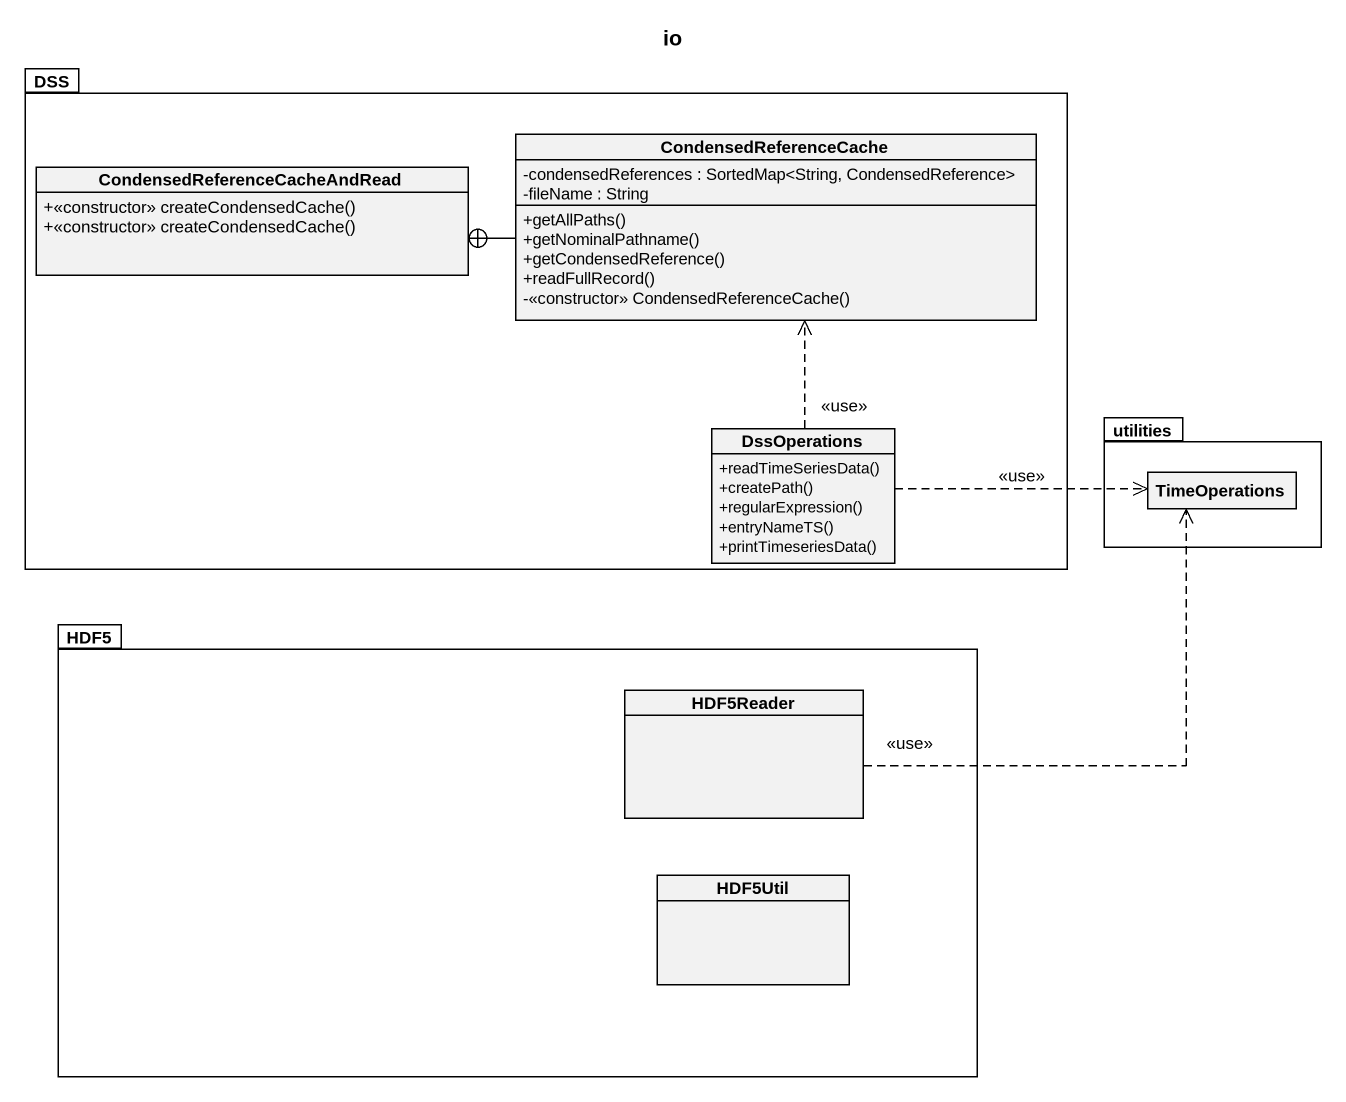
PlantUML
@startuml
title io
hide circle
hide empty members
skinparam classAttributeIconSize 0
package DSS {
  class CondensedReferenceCache {
    -condensedReferences : SortedMap<String, CondensedReference>
    -fileName : String
    +getAllPaths()
    +getNominalPathname()
    +getCondensedReference()
    +readFullRecord()
    -<<constructor>> CondensedReferenceCache()
  }
  class "CondensedReferenceCacheAndRead" as CondensedReferenceCacheAndRe {
    +<<constructor>> createCondensedCache()
    +<<constructor>> createCondensedCache()
  }
  class DssOperations {
    +readTimeSeriesData()
    +createPath()
    +regularExpression()
    +entryNameTS()
    +printTimeseriesData()
  }
}
package utilities {
  class TimeOperations
}
package HDF5 {
  class HDF5Reader
  class HDF5Util
}
CondensedReferenceCache -left-+ CondensedReferenceCacheAndRe
DssOperations .up.> CondensedReferenceCache : <<use>>
DssOperations .right.> TimeOperations : <<use>>
HDF5Reader .right.> TimeOperations : <<use>>
@enduml
